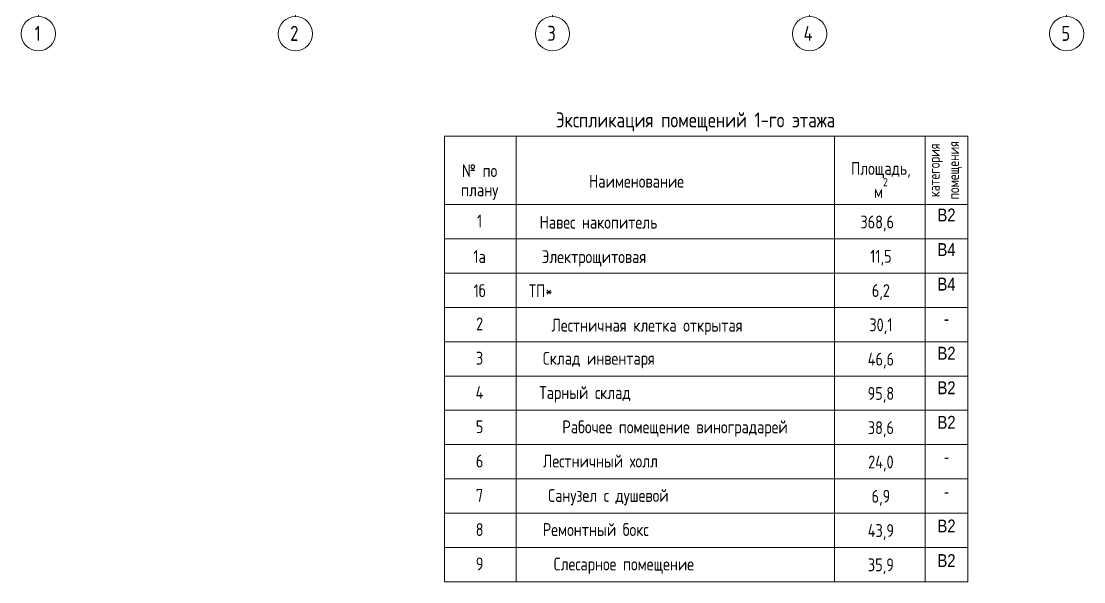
# Model space of a CAD drawing. Header units: millimetres. Extents: x -61690 to 288735, y 32617 to 77592.
# Drawn here: x -45671 to -20871, y 38768 to 51846 of the extents above; entities that cross this region are included whole.
import ezdxf
from ezdxf.enums import TextEntityAlignment as Align

# ---------------------------------------------------------------- set-up
doc = ezdxf.new("R2010")
doc.units = ezdxf.units.MM
doc.header["$MEASUREMENT"] = 0
doc.linetypes.add('Double Dashed', pattern=[1797.222233, 1325, -211.666656, 63.333344, -197.222233])
for name, color, linetype, lineweight in [('0_Ном._пера__96', 7, 'Continuous', 13), ('оси_Ном._пера__96', 7, 'Continuous', 13), ('оси_Ном._пера__97', 7, 'Continuous', 20), ('размеры_Ном._пера__98', 7, 'Continuous', 35), ('текст_Ном._пера__96', 7, 'Continuous', 13), ('чертеж_Ном._пера__96', 7, 'Continuous', 13), ('чертеж_Ном._пера__97', 7, 'Continuous', 20)]:
    doc.layers.add(name, color=color, linetype=linetype, lineweight=lineweight)
doc.layers.add('оси', color=7, linetype='Continuous')
doc.styles.add('СГЕНЕРИР_СТИЛЬ_2', font='gost_2_304-81_type.ttf')
doc.styles.add('СГЕНЕРИР_СТИЛЬ_7', font='')
doc.styles.get('СГЕНЕРИР_СТИЛЬ_7').set_extended_font_data('Arial Narrow Кириллический')

# ---------------------------------------------------------------- blocks, each defined once
blk = doc.blocks.new('Стандартный маркер сетки')
at = {"layer": 'оси_Ном._пера__96', "linetype": 'Double Dashed'}
for p, q in [((900, 0), (0, 0)), ((900, 0), (17157, 0)), ((17157, 0), (18057, 0))]:
    blk.add_line(p, q, dxfattribs=at)
blk.add_point((17157, 0), dxfattribs=at)
blk.add_point((17157, 0), dxfattribs=at)
at = {"layer": 'оси_Ном._пера__97', "linetype": 'Continuous'}
blk.add_circle((18457, 0), 400, dxfattribs=at)
at = {"layer": 'оси_Ном._пера__96', "style": 'СГЕНЕРИР_СТИЛЬ_2'}
blk.add_attdef('AC_MarkerText_1', text='', height=350, rotation=90, dxfattribs=at).set_placement((18727, -87), align=Align.BOTTOM_LEFT)
blk = doc.blocks.new('Стандартный маркер сетки_2')
at = {"layer": 'оси_Ном._пера__96', "linetype": 'Double Dashed'}
for p, q in [((900, 0), (0, 0)), ((900, 0), (17157, 0)), ((17157, 0), (18057, 0))]:
    blk.add_line(p, q, dxfattribs=at)
blk.add_point((17157, 0), dxfattribs=at)
blk.add_point((17157, 0), dxfattribs=at)
at = {"layer": 'оси_Ном._пера__97', "linetype": 'Continuous'}
blk.add_circle((18457, 0), 400, dxfattribs=at)
at = {"layer": 'оси_Ном._пера__96', "style": 'СГЕНЕРИР_СТИЛЬ_2'}
blk.add_attdef('AC_MarkerText_1', text='', height=350, rotation=90, dxfattribs=at).set_placement((18727, -122), align=Align.BOTTOM_LEFT)
blk = doc.blocks.new('Стандартный маркер сетки_3')
at = {"layer": 'оси_Ном._пера__96', "linetype": 'Double Dashed'}
for p, q in [((900, 0), (0, 0)), ((900, 0), (17157, 0)), ((17157, 0), (18057, 0))]:
    blk.add_line(p, q, dxfattribs=at)
blk.add_point((17157, 0), dxfattribs=at)
blk.add_point((17157, 0), dxfattribs=at)
at = {"layer": 'оси_Ном._пера__97', "linetype": 'Continuous'}
blk.add_circle((18457, 0), 400, dxfattribs=at)
at = {"layer": 'оси_Ном._пера__96', "style": 'СГЕНЕРИР_СТИЛЬ_2'}
blk.add_attdef('AC_MarkerText_1', text='', height=350, rotation=90, dxfattribs=at).set_placement((18727, -122), align=Align.BOTTOM_LEFT)
blk = doc.blocks.new('Стандартный маркер сетки_4')
at = {"layer": 'оси_Ном._пера__96', "linetype": 'Double Dashed'}
for p, q in [((900, 0), (0, 0)), ((900, 0), (17157, 0)), ((17157, 0), (18057, 0))]:
    blk.add_line(p, q, dxfattribs=at)
blk.add_point((17157, 0), dxfattribs=at)
blk.add_point((17157, 0), dxfattribs=at)
at = {"layer": 'оси_Ном._пера__97', "linetype": 'Continuous'}
blk.add_circle((18457, 0), 400, dxfattribs=at)
at = {"layer": 'оси_Ном._пера__96', "style": 'СГЕНЕРИР_СТИЛЬ_2'}
blk.add_attdef('AC_MarkerText_1', text='', height=350, rotation=90, dxfattribs=at).set_placement((18727, -139), align=Align.BOTTOM_LEFT)
blk = doc.blocks.new('Стандартный маркер сетки_5')
at = {"layer": 'оси_Ном._пера__96', "linetype": 'Double Dashed'}
for p, q in [((900, 0), (0, 0)), ((900, 0), (20403, 0)), ((20403, 0), (21303, 0))]:
    blk.add_line(p, q, dxfattribs=at)
blk.add_point((20403, 0), dxfattribs=at)
blk.add_point((20403, 0), dxfattribs=at)
at = {"layer": 'оси_Ном._пера__97', "linetype": 'Continuous'}
blk.add_circle((21703, 0), 400, dxfattribs=at)
at = {"layer": 'оси_Ном._пера__96', "style": 'СГЕНЕРИР_СТИЛЬ_2'}
blk.add_attdef('AC_MarkerText_1', text='', height=350, rotation=90, dxfattribs=at).set_placement((21973, -122), align=Align.BOTTOM_LEFT)

msp = doc.modelspace()

# ---------------------------------------------------------------- linework, layer by layer
at = {"layer": 'чертеж_Ном._пера__96', "linetype": 'Continuous'}
msp.add_line((-35791.4, 45167.7), (-23574.4, 45167.7), dxfattribs=at)
at = {"layer": 'чертеж_Ном._пера__97', "linetype": 'Continuous'}
for p, q in [((-35791.4, 49167.7), (-23574.4, 49167.7)), ((-35791.4, 49167.7), (-35791.4, 38767.7)), ((-34118.1, 49167.7), (-34118.1, 38767.7)), ((-26685.6, 49167.7), (-26685.6, 38767.7)), ((-24574.4, 49167.7), (-24574.4, 38767.7)), ((-23574.4, 38767.7), (-23574.4, 49167.7)), ((-35791.4, 47567.7), (-23574.4, 47567.7)), ((-35791.4, 46767.7), (-23574.4, 46767.7)), ((-35791.4, 45967.7), (-23574.4, 45967.7)), ((-35791.4, 44367.7), (-23574.4, 44367.7)), ((-35791.4, 43567.7), (-23574.4, 43567.7)), ((-35791.4, 42767.7), (-23574.4, 42767.7)), ((-35791.4, 41967.7), (-23574.4, 41967.7)), ((-35791.4, 41167.7), (-23574.4, 41167.7)), ((-35791.4, 40367.7), (-23574.4, 40367.7)), ((-35791.4, 39567.7), (-23574.4, 39567.7)), ((-35791.4, 38767.7), (-23574.4, 38767.7))]:
    msp.add_line(p, q, dxfattribs=at)

# ---------------------------------------------------------------- block references
at = {"layer": 'оси', "color": 251, "linetype": 'Continuous', "lineweight": 13}
ref = msp.add_blockref('Стандартный маркер сетки_5', (-21271, 73257.1), dxfattribs=dict(at, zscale=1000, rotation=270))
ref.add_attrib('AC_MarkerText_1', '5', dxfattribs={"color": 7, "linetype": 'Continuous', "lineweight": 13, "height": 350, "rotation": 360, "style": 'СГЕНЕРИР_СТИЛЬ_2'}).set_placement((-21393.2, 51284), align=Align.BOTTOM_LEFT)
ref = msp.add_blockref('Стандартный маркер сетки', (-45271, 70011.1), dxfattribs=dict(at, zscale=1000, rotation=270))
ref.add_attrib('AC_MarkerText_1', '1', dxfattribs={"color": 7, "linetype": 'Continuous', "lineweight": 13, "height": 350, "rotation": 360, "style": 'СГЕНЕРИР_СТИЛЬ_2'}).set_placement((-45357.6, 51284), align=Align.BOTTOM_LEFT)
ref = msp.add_blockref('Стандартный маркер сетки_2', (-39271, 70011.1), dxfattribs=dict(at, zscale=1000, rotation=270))
ref.add_attrib('AC_MarkerText_1', '2', dxfattribs={"color": 7, "linetype": 'Continuous', "lineweight": 13, "height": 350, "rotation": 360, "style": 'СГЕНЕРИР_СТИЛЬ_2'}).set_placement((-39393.2, 51284), align=Align.BOTTOM_LEFT)
ref = msp.add_blockref('Стандартный маркер сетки_3', (-33271, 70011.1), dxfattribs=dict(at, zscale=1000, rotation=270))
ref.add_attrib('AC_MarkerText_1', '3', dxfattribs={"color": 7, "linetype": 'Continuous', "lineweight": 13, "height": 350, "rotation": 360, "style": 'СГЕНЕРИР_СТИЛЬ_2'}).set_placement((-33393.2, 51284), align=Align.BOTTOM_LEFT)
ref = msp.add_blockref('Стандартный маркер сетки_4', (-27271, 70011.1), dxfattribs=dict(at, zscale=1000, rotation=270))
ref.add_attrib('AC_MarkerText_1', '4', dxfattribs={"color": 7, "linetype": 'Continuous', "lineweight": 13, "height": 350, "rotation": 360, "style": 'СГЕНЕРИР_СТИЛЬ_2'}).set_placement((-27410.2, 51284), align=Align.BOTTOM_LEFT)

# ---------------------------------------------------------------- texts
at = {"layer": '0_Ном._пера__96', "linetype": 'Continuous', "insert": (-24074.4, 47475.2), "char_height": 300, "width": 1000, "attachment_point": 2, "line_spacing_factor": 1.61228, "style": 'СГЕНЕРИР_СТИЛЬ_7'}
msp.add_mtext('{В2\\PВ4\\PВ4\\P-\\PВ2\\PВ2\\PВ2\\P-\\P-\\PВ2\\PВ2}', dxfattribs=at)
at = {"layer": 'размеры_Ном._пера__98', "linetype": 'Continuous', "insert": (-23709.1, 48367.7), "char_height": 260, "width": 1600, "attachment_point": 8, "rotation": 90, "line_spacing_factor": 1.043761, "style": 'СГЕНЕРИР_СТИЛЬ_2'}
msp.add_mtext('{\\W0.950000x;категория помещения }', dxfattribs=at)
at = {"layer": 'текст_Ном._пера__96', "linetype": 'Continuous', "style": 'СГЕНЕРИР_СТИЛЬ_2'}
for s, insert, char_height, attachment_point in [('{Экспликация помещений 1-го этажа}', (-29932, 49497.6), 350, 5), ('{Наименование}', (-31309.3, 48112.3), 300, 5), ('{1}', (-34972.6, 47184.9), 300, 5), ('{Навес накопитель}', (-32197.5, 47156.9), 300, 5), ('{368,6}', (-26084.7, 47127.2), 300, 4), ('{1а}', (-34972.6, 46357), 300, 5), ('{Электрощитовая}', (-32300.8, 46312.4), 300, 5), ('{11,5}', (-25606.1, 46327.4), 300, 5), ('{1б}', (-34972.6, 45557.2), 300, 5), ('{ТП*}', (-33548.8, 45557.1), 300, 5), ('{6,2}', (-25606.1, 45527.2), 300, 5), ('{2}', (-34972.6, 44784.8), 300, 5), ('{Лестничная клетка открытая}', (-31064.4, 44712.4), 300, 5), ('{30,1}', (-25606.1, 44727.4), 300, 5), ('{3}', (-34972.6, 43984.6), 300, 5), ('{Склад инвентаря}', (-32189.3, 43940.1), 300, 5), ('{46,6}', (-25606.1, 43927.2), 300, 5), ('{4}', (-34972.6, 43184.8), 300, 5), ('{Тарный склад}', (-32512.6, 43140.1), 300, 5), ('{95,8}', (-25606.1, 43127.2), 300, 5), ('{5}', (-34972.6, 42384.8), 300, 5), ('{Рабочее помещение виноградарей}', (-30411.9, 42340.1), 300, 5), ('{38,6}', (-25606.1, 42327.2), 300, 5), ('{6}', (-34972.6, 41584.8), 300, 5), ('{Лестничный холл}', (-32152.6, 41584.6), 300, 5), ('{24,0}', (-25606.1, 41527.2), 300, 5), ('{7}', (-34972.6, 40784.8), 300, 5), ('{Санузел с душевой}', (-31967.6, 40740.1), 300, 5), ('{6,9}', (-25606.1, 40727.2), 300, 5), ('{8}', (-34972.6, 39984.8), 300, 5), ('{Ремонтный бокс}', (-32265.5, 39984.6), 300, 5), ('{43,9}', (-25606.1, 39927.2), 300, 5), ('{9}', (-34972.6, 39184.8), 300, 5), ('{Слесарное помещение}', (-31606.2, 39140.1), 300, 5), ('{35,9}', (-25606.1, 39127.2), 300, 5)]:
    msp.add_mtext(s, dxfattribs=dict(at, insert=insert, char_height=char_height, attachment_point=attachment_point))
at = {"layer": 'текст_Ном._пера__96', "linetype": 'Continuous', "char_height": 300, "attachment_point": 5, "style": 'СГЕНЕРИР_СТИЛЬ_2'}
for s, insert, line_spacing_factor in [('{№ по\\Pплану}', (-34972.6, 48095.5), 0.896811), ('{Площадь,\\Pм\\A1{\\H.66x;\\S2^  ;}}', (-25606.1, 48140.2), 0.736364)]:
    msp.add_mtext(s, dxfattribs=dict(at, insert=insert, line_spacing_factor=line_spacing_factor))

doc.saveas('drawing.dxf')
